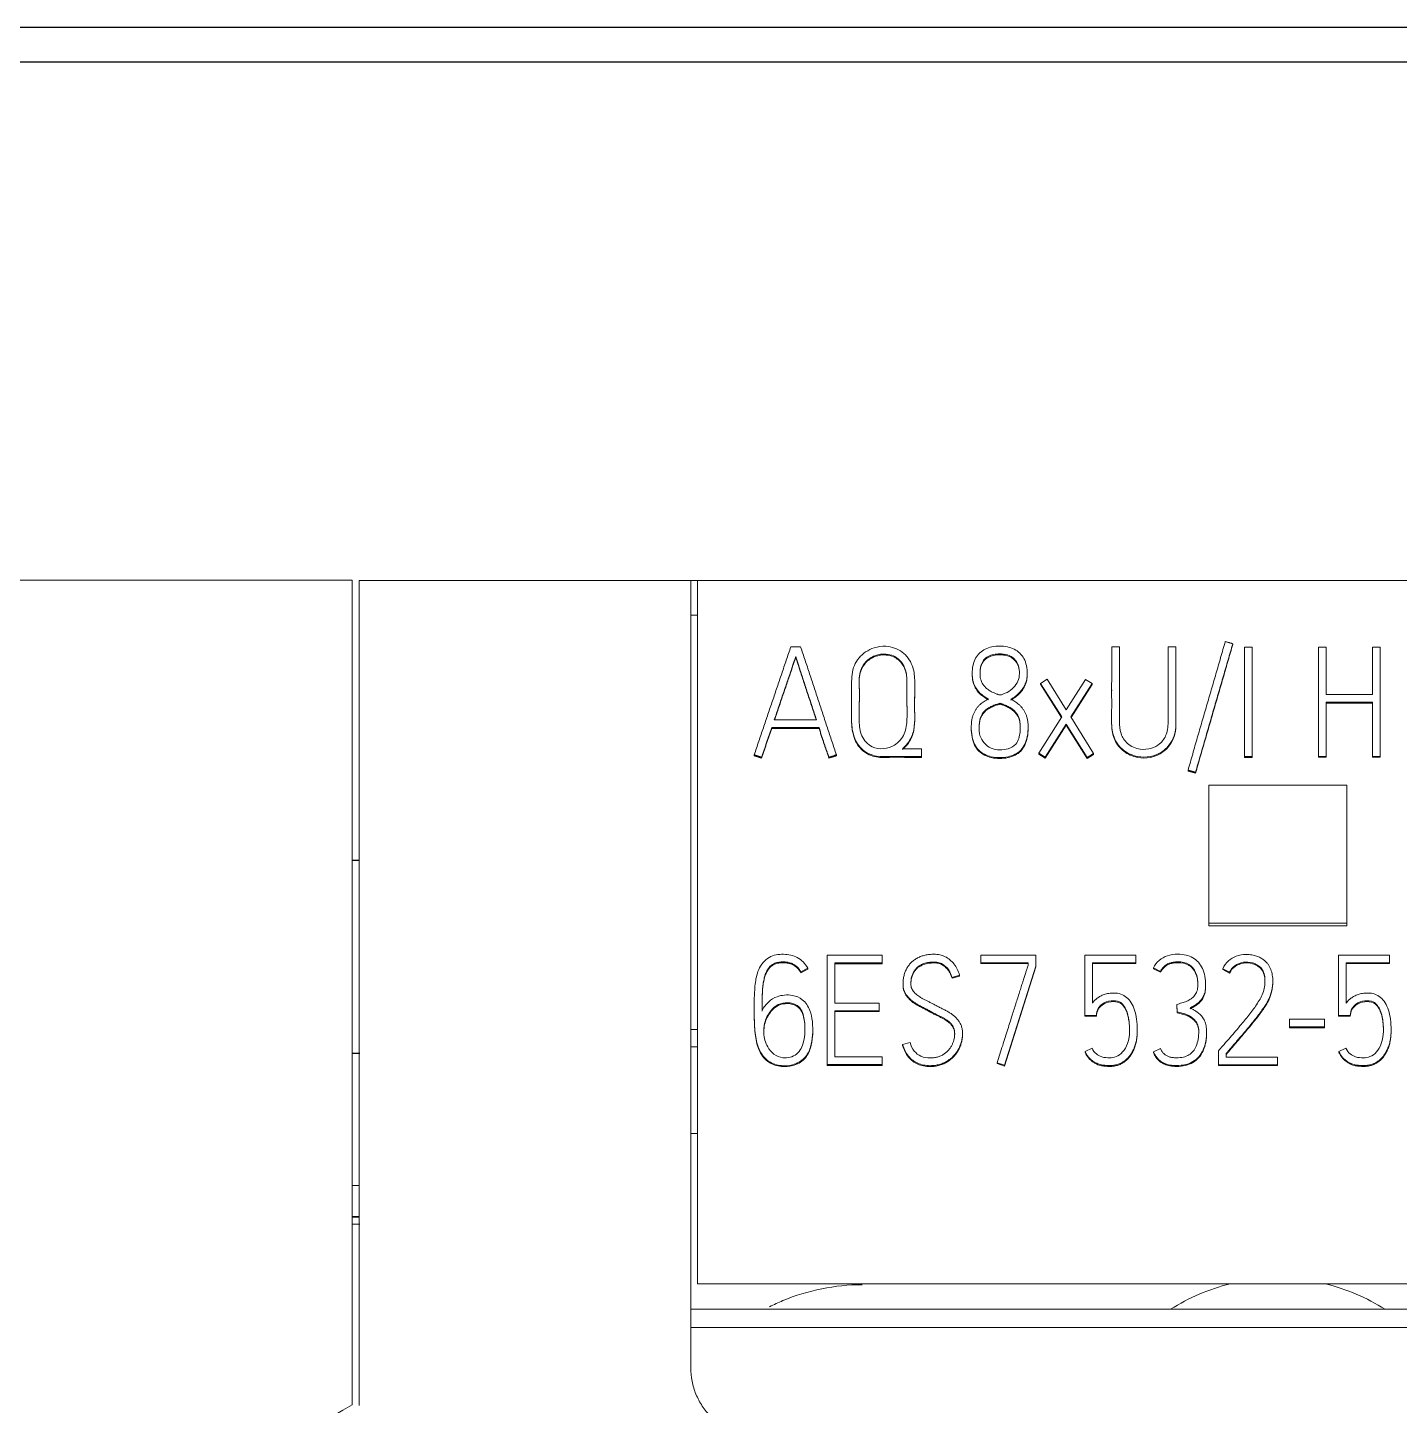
# Model space of a CAD drawing. Header units: millimetres. Extents: x 1359 to 3577, y 1333 to 3557.
# Drawn here: x 2901.07 to 2920.93, y 3318.13 to 3338.08 of the extents above; entities that cross this region are included whole.
import ezdxf

# ---------------------------------------------------------------- set-up
doc = ezdxf.new("R2010")
doc.units = ezdxf.units.MM
doc.set_wipeout_variables(frame=1)
doc.layers.add('000-PI-Oprema', color=30, linetype='Continuous', lineweight=5)
doc.layers.add('002-PI-Kabelska kanalica', color=150, linetype='Continuous')

# ---------------------------------------------------------------- blocks, each defined once
blk = doc.blocks.new('S7-1500 DQ HF - 6ES7522-1BL01-0AB0')
at = {"layer": '000-PI-Oprema', "color": 0, "linetype": 'ByBlock', "lineweight": 0}
blk.add_line((34.9, 138.234), (34.9, 137.784), dxfattribs=at)
for points, knots in [([(34.9, 140.15), (34.9, 140.15), (34.9, 140.138), (34.9, 140.088), (34.9, 139.995), (34.9, 139.854), (34.9, 139.644), (34.9, 139.416), (34.9, 139.192), (34.9, 138.997), (34.9, 138.865), (34.9, 138.771), (34.9, 138.682), (34.9, 138.596), (34.9, 138.51), (34.9, 138.43), (34.9, 138.333), (34.9, 138.242), (34.9, 138.182), (34.9, 138.147), (34.9, 138.126), (34.9, 138.115), (34.9, 138.111), (34.9, 138.122), (34.9, 138.162), (34.9, 138.206), (34.9, 138.231)], [0, 0, 0, 0, 0.054923, 0.109157, 0.158857, 0.213508, 0.264907, 0.320314, 0.369873, 0.418461, 0.471704, 0.5026, 0.551052, 0.617218, 0.660884, 0.691286, 0.712023, 0.730248, 0.751802, 0.781189, 0.80362, 0.828627, 0.856379, 0.904145, 0.9524, 1, 1, 1, 1]), ([(34.9, 137.784), (34.9, 137.761), (34.9, 137.72), (34.9, 137.681), (34.9, 137.672), (34.9, 137.672), (34.9, 137.672)], [0, 0, 0, 0, 0.351048, 0.67786, 0.983317, 1, 1, 1, 1])]:
    blk.add_open_spline(points, degree=3, knots=knots, dxfattribs=at)
blk.add_wipeout([(0, 147), (34.8, 147), (34.8, 0), (0, 0)])
for p, q in [((34.8, 147), (29.9, 147)), ((34.912, 140.15), (34.8, 140.15)), ((34.912, 140.144), (34.8, 140.144)), ((34.9, 138.234), (34.8, 138.234)), ((34.9, 137.784), (34.8, 137.784)), ((34.8, 137.675), (34.912, 137.675)), ((34.8, 137.672), (34.912, 137.672))]:
    blk.add_line(p, q, dxfattribs=at)
blk.add_open_spline([(34.8, 147), (34.8, 145.915), (34.8, 142.31), (34.8, 138.328), (34.8, 135.43), (34.8, 135.056)], degree=3, knots=[0, 0, 0, 0, 0.272684, 0.906013, 1, 1, 1, 1], dxfattribs=at)
blk.add_open_spline([(34.8, 135.056), (33.374, 134.232), (31.948, 133.409), (30.522, 132.586)], degree=3, dxfattribs=at)
blk = doc.blocks.new('S7-1500 AQ HF - 6ES7532-5HF00-0AB0')
blk.add_wipeout([(0.1, 147), (34.8, 147), (34.8, 0), (0, 0.012)])
at = {"layer": '000-PI-Oprema', "color": 0, "linetype": 'ByBlock', "lineweight": 0}
for p, q in [((5, 147), (0.1, 147)), ((5, 147), (4.9, 147)), ((5, 136.817), (5, 147)), ((29.8, 147), (5, 147)), ((5, 146.5), (4.9, 146.5)), ((11.812, 146.042), (11.812, 146.029)), ((12.748, 146.086), (12.748, 146.073)), ((6.421, 145.901), (6.421, 145.888)), ((13.989, 146.037), (13.989, 144.454)), ((14.099, 146.037), (13.989, 146.037)), ((14.099, 145.35), (14.099, 146.037)), ((14.883, 146.037), (14.77, 146.037)), ((14.77, 146.037), (14.77, 145.35)), ((14.883, 144.454), (14.883, 146.037)), ((8.975, 145.655), (8.975, 145.642)), ((9.772, 145.642), (9.772, 145.655)), ((11.812, 145.808), (11.812, 145.786)), ((8.145, 145.466), (8.145, 145.478)), ((10.061, 145.57), (9.965, 145.511)), ((9.965, 145.511), (10.271, 145.025)), ((9.965, 145.511), (9.965, 145.498)), ((9.965, 145.498), (10.267, 145.018)), ((10.338, 145.128), (10.061, 145.57)), ((10.618, 145.566), (10.338, 145.128)), ((10.402, 145.025), (10.711, 145.507)), ((10.406, 145.018), (10.711, 145.494)), ((10.711, 145.507), (10.618, 145.566)), ((10.711, 145.507), (10.711, 145.494)), ((11.812, 145.602), (11.812, 145.615)), ((7.228, 145.417), (7.228, 145.404)), ((10.995, 145.417), (10.995, 145.404)), ((11.811, 145.356), (11.811, 145.344)), ((14.77, 145.35), (14.099, 145.35)), ((7.229, 145.226), (7.229, 145.239)), ((7.229, 145.101), (7.229, 145.088)), ((14.099, 144.454), (14.099, 145.238)), ((14.099, 145.238), (14.77, 145.238)), ((14.099, 145.225), (14.77, 145.225)), ((14.77, 145.238), (14.77, 144.454)), ((6.073, 144.871), (6.073, 144.858)), ((6.759, 144.871), (6.759, 144.858)), ((8.962, 144.881), (8.962, 144.868)), ((9.786, 144.865), (9.786, 144.878)), ((10.271, 145.025), (9.939, 144.501)), ((10.034, 144.441), (10.336, 144.919)), ((10.034, 144.429), (10.336, 144.906)), ((10.336, 144.919), (10.336, 144.906)), ((10.336, 144.919), (10.638, 144.437)), ((10.336, 144.906), (10.638, 144.424)), ((10.733, 144.494), (10.402, 145.025)), ((10.993, 144.997), (10.993, 144.985)), ((5.82, 144.477), (5.82, 144.464)), ((7.009, 144.477), (7.009, 144.464)), ((8.241, 144.565), (7.966, 144.565)), ((8.241, 144.452), (8.241, 144.565)), ((8.241, 144.452), (8.241, 144.44)), ((9.939, 144.501), (10.034, 144.441)), ((9.939, 144.501), (9.939, 144.488)), ((9.939, 144.488), (10.034, 144.429)), ((10.638, 144.437), (10.733, 144.494)), ((10.638, 144.424), (10.733, 144.481)), ((10.733, 144.494), (10.733, 144.481)), ((12.919, 144.452), (12.919, 144.44)), ((13.03, 144.452), (13.03, 144.44)), ((13.989, 144.454), (13.989, 144.442)), ((13.989, 144.454), (14.099, 144.454)), ((14.099, 144.454), (14.099, 144.442)), ((14.77, 144.454), (14.77, 144.442)), ((14.77, 144.454), (14.883, 144.454)), ((14.883, 144.454), (14.883, 144.442)), ((5.926, 144.441), (5.926, 144.429)), ((6.901, 144.441), (6.901, 144.429)), ((10.034, 144.441), (10.034, 144.429)), ((10.638, 144.437), (10.638, 144.424)), ((12.1, 144.256), (12.1, 144.244)), ((13.989, 144.442), (14.099, 144.442)), ((14.77, 144.442), (14.883, 144.442)), ((12.209, 144.226), (12.209, 144.213)), ((12.4, 144.036), (12.4, 142.037)), ((14.4, 144.036), (12.4, 144.036)), ((14.4, 142.037), (14.4, 144.036)), ((12.4, 142.037), (12.4, 141.999)), ((12.4, 142.037), (14.4, 142.037)), ((12.4, 141.999), (14.4, 141.999)), ((14.4, 142.037), (14.4, 141.999)), ((6.874, 141.576), (6.874, 139.993)), ((7.671, 141.576), (6.874, 141.576)), ((6.985, 140.882), (6.985, 141.464)), ((6.985, 141.464), (7.671, 141.464)), ((7.671, 141.464), (7.671, 141.576)), ((7.671, 141.464), (7.671, 141.451)), ((9.1, 141.578), (9.1, 141.466)), ((9.899, 141.578), (9.1, 141.578)), ((9.1, 141.466), (9.1, 141.453)), ((9.1, 141.466), (9.788, 141.466)), ((9.1, 141.453), (9.788, 141.453)), ((9.788, 141.466), (9.788, 141.435)), ((9.899, 141.417), (9.899, 141.578)), ((10.604, 141.576), (11.343, 141.576)), ((10.604, 140.704), (10.604, 141.576)), ((10.715, 141.466), (10.715, 140.88)), ((11.343, 141.466), (10.715, 141.466)), ((11.343, 141.453), (10.715, 141.453)), ((11.343, 141.576), (11.343, 141.466)), ((11.343, 141.466), (11.343, 141.453)), ((14.279, 141.576), (15.018, 141.576)), ((14.279, 140.704), (14.279, 141.576)), ((14.39, 141.466), (14.39, 140.88)), ((15.018, 141.466), (14.39, 141.466)), ((15.018, 141.453), (14.39, 141.453)), ((15.018, 141.576), (15.018, 141.466)), ((15.018, 141.466), (15.018, 141.453)), ((6.597, 141.386), (6.495, 141.334)), ((6.597, 141.374), (6.495, 141.321)), ((6.495, 141.334), (6.495, 141.321)), ((6.597, 141.386), (6.597, 141.374)), ((6.985, 141.451), (7.671, 141.451)), ((8.794, 141.285), (8.685, 141.254)), ((8.794, 141.273), (8.685, 141.242)), ((8.685, 141.254), (8.685, 141.242)), ((8.794, 141.285), (8.794, 141.273)), ((9.444, 139.982), (9.899, 141.417)), ((9.444, 139.969), (9.899, 141.405)), ((9.899, 141.417), (9.899, 141.405)), ((11.599, 141.391), (11.599, 141.378)), ((11.599, 141.391), (11.701, 141.34)), ((11.599, 141.378), (11.701, 141.328)), ((11.701, 141.34), (11.701, 141.328)), ((12.602, 141.38), (12.602, 141.367)), ((12.701, 141.329), (12.602, 141.38)), ((12.701, 141.317), (12.602, 141.367)), ((12.701, 141.329), (12.701, 141.317)), ((7.975, 141.165), (7.975, 141.152)), ((12.355, 141.13), (12.355, 141.151)), ((13.327, 141.188), (13.327, 141.2)), ((7.628, 140.882), (6.985, 140.882)), ((7.628, 140.772), (7.628, 140.882)), ((11.938, 140.863), (11.938, 140.85)), ((11.938, 140.863), (11.945, 140.753)), ((5.82, 140.791), (5.82, 140.778)), ((6.985, 140.103), (6.985, 140.772)), ((6.985, 140.772), (7.628, 140.772)), ((6.985, 140.76), (7.628, 140.76)), ((7.628, 140.772), (7.628, 140.76)), ((10.604, 140.704), (10.604, 140.691)), ((10.773, 140.704), (10.604, 140.704)), ((10.773, 140.691), (10.604, 140.691)), ((10.773, 140.704), (10.773, 140.691)), ((11.938, 140.85), (11.945, 140.74)), ((11.945, 140.753), (11.945, 140.74)), ((14.279, 140.704), (14.279, 140.691)), ((14.448, 140.704), (14.279, 140.704)), ((14.448, 140.691), (14.279, 140.691)), ((14.448, 140.704), (14.448, 140.691)), ((4.9, 140.5), (5, 140.5)), ((6.668, 140.488), (6.668, 140.501)), ((11.366, 140.486), (11.366, 140.499)), ((12.369, 140.444), (12.369, 140.465)), ((14.075, 140.651), (13.569, 140.651)), ((13.569, 140.651), (13.569, 140.539)), ((13.569, 140.539), (14.075, 140.539)), ((13.569, 140.539), (13.569, 140.526)), ((13.569, 140.526), (14.075, 140.526)), ((14.075, 140.539), (14.075, 140.651)), ((14.075, 140.539), (14.075, 140.526)), ((15.04, 140.486), (15.04, 140.499)), ((7.968, 140.281), (8.077, 140.312)), ((7.968, 140.281), (7.968, 140.269)), ((8.836, 140.427), (8.836, 140.44)), ((5, 140.25), (4.9, 140.25)), ((7.671, 140.103), (6.985, 140.103)), ((7.671, 139.993), (7.671, 140.103)), ((10.609, 140.182), (10.711, 140.229)), ((10.609, 140.182), (10.609, 140.17)), ((11.701, 140.224), (11.599, 140.178)), ((11.599, 140.178), (11.599, 140.165)), ((12.542, 139.989), (12.542, 140.191)), ((12.653, 140.152), (12.653, 140.099)), ((12.653, 140.099), (13.394, 140.099)), ((13.394, 140.099), (13.394, 139.989)), ((14.284, 140.182), (14.386, 140.229)), ((14.284, 140.182), (14.284, 140.17)), ((6.874, 139.993), (6.874, 139.98)), ((6.874, 139.993), (7.671, 139.993)), ((6.874, 139.98), (7.671, 139.98)), ((7.671, 139.993), (7.671, 139.98)), ((9.337, 140.017), (9.337, 140.005)), ((9.337, 140.017), (9.444, 139.982)), ((9.337, 140.005), (9.444, 139.969)), ((9.444, 139.982), (9.444, 139.969)), ((12.542, 139.989), (12.542, 139.976)), ((13.394, 139.989), (12.542, 139.989)), ((13.394, 139.976), (12.542, 139.976)), ((13.394, 139.989), (13.394, 139.976)), ((5, 138.995), (4.9, 138.995)), ((29.8, 136.817), (5, 136.817)), ((29.9, 136.449), (4.9, 136.449)), ((4.9, 136.185), (4.9, 135.6)), ((29.9, 136.185), (4.9, 136.185))]:
    blk.add_line(p, q, dxfattribs=at)
for start, end in [(103.753, 122.3801), (57.6199, 76.247)]:
    blk.add_arc((13.4, 134), 2.9, start, end, dxfattribs=at)
for points, knots in [([(0.1, 147), (0.1, 145.915), (0.1, 142.31), (0.1, 138.328), (0.1, 135.43), (0.1, 135.056)], [0, 0, 0, 0, 0.272684, 0.906013, 1, 1, 1, 1]), ([(4.9, 147), (4.9, 145.915), (4.9, 142.312), (4.9, 138.706), (4.9, 136.185)], [0, 0, 0, 0, 0.301146, 1, 1, 1, 1]), ([(7.966, 144.565), (8.001, 144.595), (8.073, 144.675), (8.144, 144.841), (8.143, 145.077), (8.141, 145.317), (8.149, 145.562), (8.122, 145.784), (7.976, 145.986), (7.753, 146.063), (7.565, 146.036), (7.394, 145.955), (7.24, 145.775), (7.226, 145.511), (7.23, 145.266), (7.227, 145.01), (7.236, 144.755), (7.374, 144.534), (7.579, 144.443), (7.799, 144.455), (8.015, 144.451), (8.17, 144.452), (8.241, 144.452)], [0, 0, 0, 0, 0.030722, 0.073057, 0.117894, 0.189027, 0.235586, 0.28415, 0.33798, 0.394174, 0.432323, 0.46317, 0.520286, 0.581143, 0.636384, 0.687326, 0.754169, 0.805701, 0.854302, 0.89642, 0.952231, 1, 1, 1, 1]), ([(9.213, 145.284), (9.203, 145.289), (9.184, 145.3), (9.156, 145.318), (9.128, 145.337), (9.101, 145.359), (9.075, 145.384), (9.051, 145.412), (9.03, 145.443), (9.011, 145.478), (8.996, 145.516), (8.984, 145.558), (8.977, 145.604), (8.974, 145.676), (8.982, 145.77), (9.017, 145.874), (9.081, 145.955), (9.164, 146.011), (9.263, 146.044), (9.374, 146.054), (9.484, 146.044), (9.585, 146.01), (9.668, 145.953), (9.731, 145.87), (9.766, 145.764), (9.775, 145.662), (9.768, 145.572), (9.746, 145.501), (9.71, 145.436), (9.663, 145.376), (9.604, 145.323), (9.559, 145.295), (9.535, 145.282)], [0, 0, 0, 0, 0.014556, 0.029567, 0.045073, 0.06094, 0.077119, 0.093748, 0.110887, 0.128668, 0.147296, 0.166948, 0.187898, 0.210413, 0.266348, 0.314631, 0.359149, 0.40325, 0.449199, 0.499993, 0.551851, 0.598383, 0.642757, 0.687636, 0.736493, 0.793087, 0.826472, 0.85944, 0.893283, 0.927929, 0.963171, 1, 1, 1, 1]), ([(10.995, 146.042), (10.995, 145.971), (10.995, 145.815), (10.995, 145.575), (10.994, 145.337), (10.996, 145.12), (10.989, 144.914), (11.019, 144.701), (11.162, 144.526), (11.357, 144.44), (11.554, 144.441), (11.73, 144.51), (11.852, 144.635), (11.923, 144.797), (11.925, 144.987), (11.924, 145.218), (11.925, 145.489), (11.925, 145.753), (11.925, 145.94), (11.925, 146.026), (11.925, 146.042)], [0, 0, 0, 0, 0.056588, 0.12618, 0.193845, 0.248988, 0.301001, 0.361119, 0.417663, 0.475034, 0.525525, 0.571601, 0.623134, 0.662261, 0.7114, 0.774249, 0.84962, 0.929927, 0.98784, 1, 1, 1, 1]), ([(11.812, 146.042), (11.812, 145.999), (11.812, 145.9), (11.812, 145.732), (11.812, 145.511), (11.811, 145.254), (11.813, 144.999), (11.808, 144.778), (11.704, 144.633), (11.565, 144.56), (11.393, 144.546), (11.219, 144.621), (11.113, 144.783), (11.107, 144.954), (11.108, 145.131), (11.108, 145.338), (11.108, 145.592), (11.108, 145.834), (11.108, 145.987), (11.108, 146.042)], [0, 0, 0, 0, 0.037912, 0.088194, 0.15005, 0.235584, 0.316728, 0.37904, 0.427403, 0.467304, 0.515197, 0.575318, 0.625401, 0.679015, 0.724908, 0.783705, 0.863784, 0.951314, 1, 1, 1, 1]), ([(6.421, 145.901), (6.418, 145.892), (6.411, 145.871), (6.398, 145.831), (6.38, 145.777), (6.358, 145.712), (6.333, 145.638), (6.305, 145.556), (6.275, 145.468), (6.243, 145.375), (6.21, 145.278), (6.177, 145.179), (6.144, 145.081), (6.122, 145.015), (6.111, 144.983)], [0, 0, 0, 0, 0.027278, 0.070772, 0.130481, 0.202611, 0.283368, 0.372754, 0.469089, 0.570695, 0.677572, 0.786406, 0.893882, 1, 1, 1, 1]), ([(6.421, 145.888), (6.418, 145.88), (6.411, 145.858), (6.398, 145.818), (6.38, 145.764), (6.358, 145.699), (6.333, 145.625), (6.305, 145.544), (6.275, 145.456), (6.243, 145.363), (6.21, 145.266), (6.177, 145.167), (6.145, 145.072), (6.124, 145.011), (6.115, 144.983)], [0, 0, 0, 0, 0.027661, 0.071766, 0.132313, 0.205456, 0.287346, 0.377986, 0.475674, 0.578706, 0.687084, 0.797446, 0.90643, 1, 1, 1, 1]), ([(6.721, 144.983), (6.71, 145.015), (6.689, 145.081), (6.657, 145.179), (6.625, 145.278), (6.592, 145.375), (6.562, 145.468), (6.533, 145.556), (6.506, 145.638), (6.482, 145.712), (6.461, 145.777), (6.444, 145.831), (6.431, 145.871), (6.424, 145.892), (6.421, 145.901)], [0, 0, 0, 0, 0.106064, 0.213567, 0.322511, 0.429491, 0.5311, 0.627338, 0.716604, 0.797292, 0.869405, 0.929132, 0.972664, 1, 1, 1, 1]), ([(6.717, 144.983), (6.708, 145.011), (6.688, 145.072), (6.657, 145.167), (6.625, 145.266), (6.592, 145.363), (6.562, 145.456), (6.533, 145.544), (6.506, 145.625), (6.482, 145.699), (6.461, 145.764), (6.444, 145.818), (6.431, 145.858), (6.424, 145.88), (6.421, 145.888)], [0, 0, 0, 0, 0.093515, 0.202527, 0.313001, 0.421482, 0.524517, 0.622107, 0.712625, 0.794447, 0.867572, 0.928138, 0.97228, 1, 1, 1, 1]), ([(7.838, 145.908), (7.804, 145.923), (7.713, 145.945), (7.564, 145.923), (7.406, 145.819), (7.324, 145.62), (7.349, 145.402), (7.338, 145.184), (7.336, 144.968), (7.355, 144.744), (7.504, 144.58), (7.693, 144.553), (7.874, 144.612), (8.013, 144.774), (8.036, 144.997), (8.031, 145.214), (8.026, 145.431), (8.038, 145.633), (7.976, 145.809), (7.888, 145.885), (7.838, 145.908)], [0, 0, 0, 0, 0.03125, 0.078125, 0.125, 0.1875, 0.25, 0.3125, 0.375, 0.4375, 0.5, 0.546875, 0.59375, 0.65625, 0.71875, 0.78125, 0.84375, 0.90625, 0.953125, 1, 1, 1, 1]), ([(7.838, 145.895), (7.804, 145.91), (7.713, 145.932), (7.564, 145.91), (7.406, 145.806), (7.324, 145.608), (7.349, 145.389), (7.34, 145.207), (7.338, 145.097), (7.338, 145.06)], [0, 0, 0, 0, 0.090662, 0.226655, 0.362647, 0.543971, 0.725295, 0.906618, 1, 1, 1, 1]), ([(8.023, 145.637), (8.023, 145.637), (8.013, 145.691), (7.976, 145.797), (7.888, 145.872), (7.838, 145.895)], [0, 0, 0, 0, 0.000167, 0.500083, 1, 1, 1, 1]), ([(9.373, 145.343), (9.378, 145.343), (9.398, 145.343), (9.432, 145.363), (9.5, 145.383), (9.576, 145.448), (9.646, 145.537), (9.664, 145.657), (9.651, 145.789), (9.562, 145.907), (9.447, 145.935), (9.361, 145.94), (9.285, 145.933), (9.202, 145.905), (9.134, 145.849), (9.095, 145.759), (9.087, 145.673), (9.092, 145.588), (9.116, 145.514), (9.163, 145.453), (9.216, 145.412), (9.258, 145.388), (9.297, 145.371), (9.324, 145.36), (9.351, 145.351), (9.364, 145.345), (9.373, 145.343)], [0, 0, 0, 0, 0.007812, 0.03125, 0.0625, 0.125, 0.1875, 0.25, 0.3125, 0.40625, 0.46875, 0.5, 0.546875, 0.59375, 0.640625, 0.6875, 0.75, 0.78125, 0.828125, 0.875, 0.90625, 0.9375, 0.953125, 0.976562, 0.984375, 1, 1, 1, 1]), ([(9.66, 145.654), (9.66, 145.689), (9.649, 145.78), (9.562, 145.894), (9.447, 145.922), (9.361, 145.927), (9.285, 145.92), (9.202, 145.892), (9.134, 145.836), (9.095, 145.747), (9.089, 145.682), (9.089, 145.645)], [0, 0, 0, 0, 0.114744, 0.30519, 0.432154, 0.495636, 0.590859, 0.686082, 0.781305, 0.876528, 1, 1, 1, 1]), ([(9.213, 145.272), (9.203, 145.277), (9.184, 145.287), (9.156, 145.305), (9.128, 145.324), (9.101, 145.346), (9.075, 145.371), (9.051, 145.399), (9.03, 145.43), (9.011, 145.465), (8.996, 145.503), (8.984, 145.545), (8.977, 145.591), (8.975, 145.624), (8.975, 145.643), (8.975, 145.645)], [0, 0, 0, 0, 0.068397, 0.138937, 0.211797, 0.286356, 0.362379, 0.440519, 0.521055, 0.604608, 0.692141, 0.784485, 0.882929, 0.988726, 1, 1, 1, 1]), ([(9.772, 145.645), (9.772, 145.641), (9.772, 145.612), (9.768, 145.559), (9.746, 145.489), (9.71, 145.423), (9.663, 145.363), (9.604, 145.311), (9.559, 145.282), (9.535, 145.269)], [0, 0, 0, 0, 0.025577, 0.182798, 0.338056, 0.497434, 0.660595, 0.826558, 1, 1, 1, 1]), ([(7.966, 144.552), (8.001, 144.583), (8.073, 144.662), (8.144, 144.829), (8.143, 145.065), (8.141, 145.277), (8.145, 145.424), (8.145, 145.466)], [0, 0, 0, 0, 0.141352, 0.336137, 0.542432, 0.869714, 1, 1, 1, 1]), ([(10.993, 144.985), (10.993, 144.96), (10.995, 144.861), (11.019, 144.688), (11.162, 144.513), (11.357, 144.427), (11.554, 144.428), (11.73, 144.497), (11.852, 144.623), (11.923, 144.785), (11.925, 144.974), (11.924, 145.205), (11.925, 145.414), (11.925, 145.544), (11.925, 145.581)], [0, 0, 0, 0, 0.033223, 0.13371, 0.228223, 0.324119, 0.408514, 0.48553, 0.571667, 0.637068, 0.719204, 0.824256, 0.950238, 1, 1, 1, 1]), ([(8.033, 145.076), (8.033, 145.118), (8.031, 145.214), (8.029, 145.31), (8.029, 145.365)], [0, 0, 0, 0, 0.434872, 1, 1, 1, 1]), ([(9.535, 145.282), (9.545, 145.277), (9.565, 145.266), (9.594, 145.248), (9.624, 145.228), (9.653, 145.205), (9.68, 145.178), (9.705, 145.148), (9.728, 145.114), (9.748, 145.076), (9.764, 145.034), (9.777, 144.988), (9.784, 144.937), (9.787, 144.855), (9.779, 144.749), (9.745, 144.631), (9.683, 144.54), (9.596, 144.479), (9.491, 144.443), (9.373, 144.434), (9.256, 144.443), (9.151, 144.479), (9.065, 144.54), (9.002, 144.631), (8.968, 144.75), (8.961, 144.856), (8.964, 144.939), (8.97, 144.99), (8.982, 145.035), (8.998, 145.076), (9.016, 145.114), (9.038, 145.148), (9.062, 145.179), (9.089, 145.206), (9.118, 145.23), (9.149, 145.25), (9.18, 145.269), (9.202, 145.279), (9.213, 145.284)], [0, 0, 0, 0, 0.013971, 0.028402, 0.043336, 0.058719, 0.0746, 0.091138, 0.108303, 0.126121, 0.144793, 0.164595, 0.185892, 0.208937, 0.268471, 0.31829, 0.36183, 0.40395, 0.448807, 0.499659, 0.550001, 0.594568, 0.636606, 0.68023, 0.730342, 0.790387, 0.813379, 0.834502, 0.85399, 0.872294, 0.889768, 0.906584, 0.922873, 0.938755, 0.95442, 0.969879, 0.985049, 1, 1, 1, 1]), ([(7.229, 145.088), (7.229, 145.066), (7.229, 144.944), (7.236, 144.743), (7.374, 144.522), (7.579, 144.431), (7.799, 144.443), (8.015, 144.439), (8.17, 144.44), (8.241, 144.44)], [0, 0, 0, 0, 0.046272, 0.250159, 0.407342, 0.555587, 0.684055, 0.854294, 1, 1, 1, 1]), ([(9.381, 145.222), (9.378, 145.222), (9.373, 145.223), (9.358, 145.216), (9.33, 145.212), (9.286, 145.19), (9.223, 145.168), (9.144, 145.111), (9.083, 145.008), (9.074, 144.884), (9.078, 144.752), (9.145, 144.644), (9.245, 144.561), (9.374, 144.545), (9.5, 144.556), (9.608, 144.616), (9.655, 144.713), (9.669, 144.795), (9.673, 144.868), (9.671, 144.936), (9.659, 144.998), (9.634, 145.056), (9.601, 145.103), (9.561, 145.137), (9.526, 145.16), (9.498, 145.176), (9.472, 145.188), (9.448, 145.198), (9.428, 145.206), (9.411, 145.212), (9.396, 145.216), (9.386, 145.221), (9.381, 145.222)], [0, 0, 0, 0, 0.003906, 0.007812, 0.023438, 0.046875, 0.078125, 0.125, 0.1875, 0.25, 0.3125, 0.375, 0.4375, 0.5, 0.5625, 0.625, 0.671875, 0.71875, 0.75, 0.78125, 0.820312, 0.84375, 0.875, 0.90625, 0.921875, 0.9375, 0.953125, 0.964844, 0.976562, 0.984375, 0.992188, 1, 1, 1, 1]), ([(9.381, 145.209), (9.378, 145.209), (9.373, 145.21), (9.358, 145.203), (9.33, 145.2), (9.286, 145.177), (9.223, 145.155), (9.144, 145.098), (9.083, 144.995), (9.077, 144.907), (9.076, 144.858), (9.076, 144.852)], [0, 0, 0, 0, 0.015104, 0.030208, 0.090623, 0.181247, 0.302078, 0.483325, 0.724988, 0.966651, 1, 1, 1, 1]), ([(9.672, 144.866), (9.672, 144.884), (9.671, 144.927), (9.659, 144.985), (9.634, 145.043), (9.601, 145.09), (9.561, 145.125), (9.526, 145.148), (9.498, 145.163), (9.472, 145.175), (9.448, 145.186), (9.428, 145.193), (9.411, 145.199), (9.396, 145.204), (9.386, 145.208), (9.381, 145.209)], [0, 0, 0, 0, 0.106174, 0.265786, 0.361553, 0.489242, 0.616932, 0.680776, 0.744621, 0.808466, 0.856349, 0.904233, 0.936155, 0.968078, 1, 1, 1, 1]), ([(6.901, 144.441), (6.897, 144.454), (6.888, 144.482), (6.874, 144.523), (6.859, 144.565), (6.844, 144.609), (6.829, 144.653), (6.812, 144.702), (6.795, 144.755), (6.777, 144.812), (6.765, 144.851), (6.759, 144.871)], [0, 0, 0, 0, 0.091427, 0.189007, 0.292759, 0.387174, 0.491688, 0.606301, 0.72982, 0.861052, 1, 1, 1, 1]), ([(6.901, 144.429), (6.897, 144.442), (6.888, 144.469), (6.874, 144.511), (6.859, 144.553), (6.844, 144.596), (6.829, 144.641), (6.812, 144.69), (6.795, 144.742), (6.777, 144.799), (6.765, 144.838), (6.759, 144.858)], [0, 0, 0, 0, 0.091427, 0.189007, 0.292759, 0.387174, 0.491688, 0.606301, 0.72982, 0.861052, 1, 1, 1, 1]), ([(9.786, 144.864), (9.785, 144.819), (9.779, 144.734), (9.745, 144.618), (9.683, 144.527), (9.596, 144.466), (9.491, 144.43), (9.373, 144.421), (9.256, 144.43), (9.151, 144.466), (9.065, 144.528), (9.002, 144.619), (8.969, 144.735), (8.962, 144.821), (8.962, 144.866)], [0, 0, 0, 0, 0.098032, 0.184613, 0.260281, 0.333482, 0.411438, 0.499815, 0.587305, 0.664757, 0.737815, 0.813629, 0.90072, 1, 1, 1, 1]), ([(5.933, 140.777), (5.959, 140.825), (6.02, 140.902), (6.138, 140.979), (6.261, 141.001), (6.389, 141), (6.537, 140.937), (6.633, 140.787), (6.668, 140.605), (6.67, 140.424), (6.644, 140.241), (6.558, 140.07), (6.39, 139.978), (6.205, 139.968), (6.017, 140.022), (5.88, 140.199), (5.829, 140.428), (5.819, 140.675), (5.819, 140.92), (5.829, 141.151), (5.868, 141.376), (6.018, 141.565), (6.242, 141.603), (6.459, 141.556), (6.556, 141.456), (6.597, 141.386)], [0, 0, 0, 0, 0.03564, 0.067865, 0.092923, 0.119268, 0.154068, 0.197126, 0.234707, 0.279879, 0.320329, 0.360962, 0.405677, 0.442102, 0.485709, 0.532505, 0.586175, 0.644312, 0.701767, 0.753421, 0.803151, 0.856352, 0.904259, 0.950465, 1, 1, 1, 1]), ([(6.495, 141.334), (6.487, 141.349), (6.469, 141.378), (6.434, 141.414), (6.393, 141.443), (6.346, 141.464), (6.295, 141.476), (6.237, 141.48), (6.177, 141.476), (6.119, 141.461), (6.071, 141.434), (6.032, 141.396), (6.001, 141.349), (5.978, 141.292), (5.96, 141.227), (5.947, 141.154), (5.94, 141.071), (5.936, 140.98), (5.934, 140.881), (5.933, 140.813), (5.933, 140.777)], [0, 0, 0, 0, 0.043481, 0.085549, 0.127923, 0.170971, 0.214845, 0.260884, 0.317917, 0.367656, 0.41257, 0.456833, 0.503792, 0.555243, 0.612421, 0.675966, 0.746378, 0.823872, 0.908402, 1, 1, 1, 1]), ([(6.495, 141.321), (6.487, 141.336), (6.469, 141.365), (6.434, 141.402), (6.393, 141.43), (6.346, 141.451), (6.295, 141.464), (6.237, 141.468), (6.177, 141.463), (6.119, 141.448), (6.071, 141.421), (6.032, 141.383), (6.001, 141.336), (5.978, 141.28), (5.96, 141.215), (5.947, 141.141), (5.94, 141.058), (5.936, 140.968), (5.934, 140.869), (5.933, 140.8), (5.933, 140.764)], [0, 0, 0, 0, 0.043481, 0.085549, 0.127923, 0.170971, 0.214845, 0.260884, 0.317917, 0.367656, 0.41257, 0.456833, 0.503792, 0.555243, 0.612421, 0.675966, 0.746378, 0.823872, 0.908402, 1, 1, 1, 1]), ([(8.685, 141.254), (8.683, 141.262), (8.678, 141.277), (8.668, 141.3), (8.657, 141.324), (8.643, 141.349), (8.627, 141.374), (8.607, 141.397), (8.585, 141.419), (8.559, 141.438), (8.531, 141.455), (8.498, 141.468), (8.462, 141.475), (8.427, 141.477), (8.394, 141.476), (8.362, 141.473), (8.327, 141.468), (8.289, 141.46), (8.252, 141.446), (8.216, 141.427), (8.181, 141.401), (8.151, 141.369), (8.124, 141.33), (8.102, 141.282), (8.09, 141.225), (8.087, 141.172), (8.09, 141.126), (8.098, 141.093), (8.114, 141.063), (8.134, 141.037), (8.158, 141.013), (8.187, 140.991), (8.219, 140.97), (8.254, 140.949), (8.293, 140.929), (8.333, 140.909), (8.375, 140.887), (8.42, 140.864), (8.467, 140.839), (8.517, 140.813), (8.566, 140.789), (8.614, 140.764), (8.659, 140.737), (8.7, 140.707), (8.738, 140.675), (8.771, 140.637), (8.799, 140.597), (8.821, 140.55), (8.833, 140.497), (8.837, 140.44), (8.833, 140.383), (8.822, 140.326), (8.805, 140.27), (8.78, 140.216), (8.749, 140.167), (8.712, 140.121), (8.669, 140.08), (8.619, 140.045), (8.564, 140.015), (8.503, 139.992), (8.437, 139.978), (8.359, 139.974), (8.274, 139.981), (8.187, 140.007), (8.112, 140.051), (8.049, 140.113), (8, 140.191), (7.977, 140.25), (7.968, 140.281)], [0, 0, 0, 0, 0.006902, 0.014527, 0.0229, 0.03171, 0.040697, 0.049939, 0.059406, 0.069126, 0.079243, 0.089792, 0.100957, 0.11302, 0.121351, 0.131067, 0.142193, 0.154038, 0.166072, 0.178522, 0.191399, 0.204849, 0.219214, 0.234859, 0.25249, 0.272668, 0.283841, 0.294211, 0.304173, 0.314215, 0.324636, 0.335605, 0.347264, 0.35967, 0.372854, 0.386723, 0.401163, 0.416176, 0.433071, 0.449927, 0.466747, 0.483271, 0.499286, 0.514866, 0.530063, 0.545048, 0.560066, 0.575472, 0.591898, 0.609868, 0.627376, 0.645005, 0.66302, 0.681094, 0.698922, 0.71679, 0.734853, 0.753306, 0.772468, 0.792214, 0.812556, 0.833938, 0.86301, 0.889874, 0.915888, 0.942166, 0.969784, 1, 1, 1, 1]), ([(8.077, 140.312), (8.086, 140.267), (8.125, 140.185), (8.233, 140.1), (8.343, 140.085), (8.428, 140.09), (8.484, 140.102), (8.533, 140.122), (8.575, 140.149), (8.612, 140.179), (8.643, 140.212), (8.669, 140.249), (8.689, 140.287), (8.704, 140.327), (8.714, 140.366), (8.721, 140.404), (8.723, 140.443), (8.721, 140.482), (8.711, 140.52), (8.694, 140.554), (8.671, 140.583), (8.644, 140.61), (8.612, 140.635), (8.577, 140.657), (8.539, 140.679), (8.498, 140.699), (8.454, 140.719), (8.41, 140.742), (8.364, 140.766), (8.318, 140.792), (8.271, 140.817), (8.225, 140.84), (8.18, 140.864), (8.138, 140.891), (8.099, 140.919), (8.064, 140.95), (8.034, 140.984), (8.008, 141.021), (7.988, 141.063), (7.977, 141.11), (7.974, 141.165), (7.977, 141.224), (7.987, 141.283), (8.005, 141.338), (8.03, 141.388), (8.06, 141.434), (8.096, 141.474), (8.138, 141.509), (8.185, 141.538), (8.238, 141.561), (8.296, 141.577), (8.358, 141.587), (8.429, 141.591), (8.507, 141.584), (8.586, 141.557), (8.655, 141.512), (8.715, 141.45), (8.762, 141.374), (8.784, 141.316), (8.794, 141.285)], [0, 0, 0, 0, 0.042395, 0.079774, 0.121236, 0.140075, 0.157254, 0.173247, 0.188397, 0.202796, 0.216711, 0.230265, 0.243508, 0.256652, 0.269293, 0.280934, 0.291684, 0.304893, 0.316879, 0.328106, 0.339273, 0.350814, 0.362909, 0.375637, 0.388999, 0.403044, 0.417696, 0.432849, 0.448511, 0.464937, 0.481153, 0.497163, 0.51278, 0.527863, 0.542482, 0.556645, 0.570443, 0.584077, 0.597961, 0.612786, 0.629037, 0.64828, 0.666584, 0.684253, 0.701354, 0.717933, 0.734308, 0.750738, 0.767515, 0.784992, 0.803232, 0.822275, 0.842375, 0.868294, 0.892965, 0.917787, 0.943448, 0.970498, 1, 1, 1, 1]), ([(8.685, 141.242), (8.683, 141.249), (8.678, 141.264), (8.668, 141.287), (8.657, 141.312), (8.643, 141.337), (8.627, 141.361), (8.607, 141.384), (8.585, 141.406), (8.559, 141.425), (8.531, 141.442), (8.498, 141.455), (8.462, 141.463), (8.427, 141.465), (8.394, 141.463), (8.362, 141.46), (8.327, 141.456), (8.289, 141.448), (8.252, 141.433), (8.216, 141.414), (8.181, 141.389), (8.151, 141.356), (8.124, 141.317), (8.102, 141.27), (8.091, 141.215), (8.088, 141.176), (8.088, 141.157)], [0, 0, 0, 0, 0.025535, 0.053746, 0.084726, 0.117324, 0.150572, 0.184768, 0.219795, 0.255756, 0.293187, 0.332218, 0.373527, 0.418158, 0.448979, 0.484928, 0.526094, 0.569916, 0.614442, 0.660505, 0.708148, 0.757909, 0.811058, 0.868941, 0.934177, 1, 1, 1, 1]), ([(12.129, 140.812), (12.138, 140.816), (12.156, 140.826), (12.182, 140.841), (12.209, 140.857), (12.235, 140.875), (12.26, 140.896), (12.283, 140.92), (12.304, 140.946), (12.321, 140.976), (12.336, 141.01), (12.348, 141.048), (12.354, 141.091), (12.357, 141.166), (12.349, 141.267), (12.315, 141.382), (12.256, 141.475), (12.173, 141.543), (12.069, 141.582), (11.942, 141.594), (11.804, 141.578), (11.675, 141.507), (11.618, 141.434), (11.599, 141.391)], [0, 0, 0, 0, 0.019459, 0.039301, 0.05955, 0.080105, 0.100989, 0.122386, 0.144292, 0.16684, 0.190353, 0.215738, 0.244087, 0.27581, 0.363621, 0.439823, 0.508996, 0.575574, 0.644592, 0.722009, 0.822031, 0.909956, 1, 1, 1, 1]), ([(11.701, 141.34), (11.705, 141.35), (11.715, 141.367), (11.733, 141.392), (11.752, 141.412), (11.773, 141.429), (11.794, 141.443), (11.816, 141.454), (11.838, 141.462), (11.861, 141.469), (11.885, 141.474), (11.908, 141.477), (11.931, 141.479), (12.001, 141.48), (12.12, 141.461), (12.232, 141.319), (12.245, 141.186), (12.24, 141.094), (12.231, 141.053), (12.216, 141.019), (12.195, 140.99), (12.171, 140.964), (12.144, 140.942), (12.113, 140.924), (12.081, 140.908), (12.046, 140.895), (12.01, 140.884), (11.974, 140.873), (11.95, 140.866), (11.938, 140.863)], [0, 0, 0, 0, 0.025161, 0.048595, 0.070641, 0.091589, 0.111603, 0.13094, 0.14993, 0.168791, 0.187661, 0.206323, 0.224495, 0.242226, 0.372375, 0.490579, 0.643633, 0.679942, 0.712328, 0.741834, 0.769901, 0.797396, 0.824894, 0.852838, 0.881452, 0.911007, 0.940973, 0.970636, 1, 1, 1, 1]), ([(11.701, 141.328), (11.705, 141.337), (11.715, 141.355), (11.733, 141.379), (11.752, 141.399), (11.773, 141.416), (11.794, 141.43), (11.816, 141.441), (11.838, 141.45), (11.861, 141.456), (11.885, 141.461), (11.908, 141.464), (11.931, 141.466), (12.001, 141.468), (12.12, 141.448), (12.229, 141.311), (12.242, 141.2), (12.242, 141.141)], [0, 0, 0, 0, 0.039855, 0.076975, 0.111896, 0.145077, 0.176779, 0.207409, 0.237489, 0.267365, 0.297255, 0.326816, 0.355601, 0.383686, 0.589842, 0.777078, 1, 1, 1, 1]), ([(12.542, 140.191), (12.561, 140.214), (12.61, 140.27), (12.686, 140.356), (12.77, 140.454), (12.868, 140.569), (12.98, 140.703), (13.094, 140.858), (13.195, 141.022), (13.226, 141.207), (13.188, 141.39), (13.043, 141.474), (12.902, 141.481), (12.774, 141.435), (12.722, 141.37), (12.701, 141.329)], [0, 0, 0, 0, 0.045359, 0.114131, 0.17535, 0.242134, 0.346278, 0.440872, 0.537641, 0.636505, 0.724648, 0.804409, 0.869967, 0.936574, 1, 1, 1, 1]), ([(12.602, 141.38), (12.621, 141.423), (12.677, 141.498), (12.799, 141.572), (12.907, 141.586), (12.983, 141.584), (13.022, 141.579), (13.058, 141.572), (13.091, 141.562), (13.121, 141.551), (13.148, 141.539), (13.173, 141.525), (13.195, 141.51), (13.214, 141.494), (13.231, 141.477), (13.245, 141.46), (13.263, 141.438), (13.282, 141.408), (13.3, 141.369), (13.312, 141.328), (13.321, 141.286), (13.326, 141.244), (13.328, 141.203), (13.326, 141.164), (13.323, 141.126), (13.318, 141.09), (13.31, 141.054), (13.301, 141.02), (13.287, 140.981), (13.268, 140.935), (13.238, 140.88), (13.201, 140.822), (13.157, 140.76), (13.108, 140.694), (13.053, 140.624), (12.994, 140.552), (12.931, 140.476), (12.864, 140.398), (12.795, 140.318), (12.724, 140.235), (12.677, 140.18), (12.653, 140.152)], [0, 0, 0, 0, 0.061339, 0.118477, 0.180647, 0.199061, 0.216082, 0.231833, 0.246526, 0.260308, 0.273254, 0.285426, 0.29689, 0.307753, 0.31802, 0.327627, 0.336606, 0.355189, 0.37361, 0.392165, 0.410785, 0.42927, 0.447741, 0.464235, 0.480574, 0.496814, 0.51268, 0.527892, 0.542508, 0.566365, 0.593275, 0.623397, 0.656474, 0.692185, 0.730563, 0.771282, 0.814001, 0.858722, 0.904903, 0.951996, 1, 1, 1, 1]), ([(13.214, 141.186), (13.214, 141.191), (13.213, 141.256), (13.188, 141.378), (13.043, 141.461), (12.902, 141.468), (12.774, 141.423), (12.722, 141.357), (12.701, 141.317)], [0, 0, 0, 0, 0.023108, 0.259992, 0.474349, 0.650538, 0.829542, 1, 1, 1, 1]), ([(9.788, 141.435), (9.787, 141.432), (9.783, 141.421), (9.775, 141.399), (9.764, 141.365), (9.75, 141.32), (9.733, 141.266), (9.713, 141.204), (9.69, 141.134), (9.666, 141.058), (9.641, 140.977), (9.614, 140.893), (9.587, 140.807), (9.545, 140.677), (9.489, 140.497), (9.415, 140.263), (9.364, 140.101), (9.337, 140.017)], [0, 0, 0, 0, 0.006664, 0.022274, 0.046836, 0.07897, 0.117297, 0.161819, 0.211415, 0.264968, 0.322476, 0.382404, 0.443215, 0.50491, 0.65714, 0.82217, 1, 1, 1, 1]), ([(8.723, 140.429), (8.722, 140.443), (8.72, 140.47), (8.711, 140.508), (8.694, 140.541), (8.671, 140.57), (8.644, 140.597), (8.612, 140.622), (8.577, 140.645), (8.539, 140.666), (8.498, 140.686), (8.454, 140.707), (8.41, 140.729), (8.364, 140.753), (8.318, 140.779), (8.271, 140.804), (8.225, 140.828), (8.18, 140.851), (8.138, 140.878), (8.099, 140.906), (8.064, 140.937), (8.034, 140.971), (8.008, 141.008), (7.988, 141.05), (7.977, 141.098), (7.975, 141.135), (7.975, 141.155), (7.975, 141.158)], [0, 0, 0, 0, 0.037363, 0.072654, 0.105707, 0.138586, 0.172568, 0.20818, 0.245654, 0.284995, 0.326348, 0.369486, 0.414101, 0.460216, 0.508578, 0.556324, 0.603462, 0.649443, 0.693851, 0.736893, 0.778592, 0.819218, 0.85936, 0.900239, 0.943889, 0.991738, 1, 1, 1, 1]), ([(12.129, 140.799), (12.138, 140.804), (12.156, 140.813), (12.182, 140.828), (12.209, 140.844), (12.235, 140.862), (12.26, 140.883), (12.283, 140.907), (12.304, 140.934), (12.321, 140.964), (12.336, 140.997), (12.348, 141.035), (12.354, 141.078), (12.355, 141.109), (12.355, 141.126), (12.355, 141.127)], [0, 0, 0, 0, 0.070239, 0.141859, 0.214947, 0.289138, 0.36452, 0.44175, 0.520823, 0.60221, 0.68708, 0.778706, 0.881031, 0.995537, 1, 1, 1, 1]), ([(13.327, 141.189), (13.327, 141.189), (13.327, 141.176), (13.326, 141.151), (13.323, 141.114), (13.318, 141.077), (13.31, 141.041), (13.301, 141.007), (13.287, 140.969), (13.268, 140.922), (13.238, 140.868), (13.201, 140.809), (13.157, 140.747), (13.108, 140.681), (13.053, 140.612), (12.994, 140.539), (12.931, 140.464), (12.864, 140.386), (12.795, 140.305), (12.724, 140.223), (12.677, 140.167), (12.653, 140.139)], [0, 0, 0, 0, 0.000351, 0.030208, 0.059783, 0.089178, 0.117897, 0.145433, 0.17189, 0.215074, 0.263783, 0.318309, 0.378181, 0.442821, 0.512289, 0.585996, 0.663321, 0.744272, 0.827864, 0.913107, 1, 1, 1, 1]), ([(6.304, 140.887), (6.255, 140.889), (6.162, 140.871), (6.036, 140.759), (5.966, 140.609), (5.951, 140.423), (5.992, 140.262), (6.099, 140.134), (6.255, 140.068), (6.456, 140.12), (6.54, 140.303), (6.558, 140.485), (6.552, 140.668), (6.482, 140.854), (6.353, 140.885), (6.304, 140.887)], [0, 0, 0, 0, 0.0625, 0.125, 0.21875, 0.28125, 0.375, 0.4375, 0.5, 0.59375, 0.6875, 0.75, 0.84375, 0.9375, 1, 1, 1, 1]), ([(6.304, 140.874), (6.255, 140.876), (6.162, 140.859), (6.036, 140.746), (5.97, 140.605), (5.959, 140.499), (5.959, 140.462)], [0, 0, 0, 0, 0.232842, 0.465685, 0.814948, 1, 1, 1, 1]), ([(6.554, 140.501), (6.555, 140.552), (6.545, 140.673), (6.482, 140.841), (6.353, 140.872), (6.304, 140.874)], [0, 0, 0, 0, 0.310868, 0.724347, 1, 1, 1, 1]), ([(10.715, 140.88), (10.72, 140.887), (10.73, 140.899), (10.746, 140.918), (10.764, 140.936), (10.784, 140.953), (10.807, 140.968), (10.831, 140.983), (10.858, 140.996), (10.887, 141.007), (10.919, 141.016), (10.954, 141.023), (10.991, 141.027), (11.05, 141.029), (11.129, 141.019), (11.217, 140.968), (11.285, 140.886), (11.333, 140.777), (11.36, 140.642), (11.367, 140.518), (11.364, 140.416), (11.354, 140.344), (11.337, 140.278), (11.315, 140.218), (11.287, 140.163), (11.255, 140.115), (11.218, 140.073), (11.175, 140.039), (11.129, 140.012), (11.078, 139.992), (11.024, 139.98), (10.98, 139.977), (10.947, 139.978), (10.922, 139.979), (10.894, 139.981), (10.863, 139.984), (10.83, 139.992), (10.796, 140.003), (10.761, 140.018), (10.727, 140.038), (10.693, 140.063), (10.661, 140.096), (10.632, 140.136), (10.616, 140.166), (10.609, 140.182)], [0, 0, 0, 0, 0.010575, 0.021534, 0.032937, 0.044729, 0.056875, 0.069452, 0.0826, 0.096505, 0.111279, 0.126985, 0.143702, 0.161538, 0.205913, 0.248141, 0.293825, 0.346182, 0.40699, 0.478261, 0.512629, 0.544859, 0.575282, 0.604004, 0.631084, 0.6569, 0.681684, 0.705765, 0.729734, 0.753772, 0.778045, 0.803118, 0.812005, 0.822876, 0.835737, 0.849942, 0.864952, 0.880894, 0.897668, 0.915306, 0.934053, 0.954105, 0.975931, 1, 1, 1, 1]), ([(10.711, 140.229), (10.727, 140.195), (10.764, 140.144), (10.858, 140.094), (10.959, 140.086), (11.069, 140.101), (11.166, 140.174), (11.228, 140.292), (11.259, 140.437), (11.252, 140.601), (11.225, 140.767), (11.13, 140.914), (10.978, 140.921), (10.865, 140.884), (10.789, 140.8), (10.774, 140.741), (10.773, 140.704)], [0, 0, 0, 0, 0.059022, 0.110017, 0.175174, 0.228533, 0.294979, 0.374406, 0.452147, 0.547151, 0.653629, 0.744768, 0.81483, 0.893356, 0.941956, 1, 1, 1, 1]), ([(11.255, 140.482), (11.255, 140.515), (11.249, 140.61), (11.225, 140.755), (11.13, 140.902), (10.978, 140.908), (10.865, 140.872), (10.789, 140.787), (10.774, 140.728), (10.773, 140.691)], [0, 0, 0, 0, 0.110862, 0.319923, 0.498869, 0.636431, 0.790612, 0.886035, 1, 1, 1, 1]), ([(14.39, 140.88), (14.395, 140.887), (14.404, 140.899), (14.421, 140.918), (14.439, 140.936), (14.459, 140.953), (14.482, 140.968), (14.506, 140.983), (14.532, 140.996), (14.562, 141.007), (14.594, 141.016), (14.629, 141.023), (14.666, 141.027), (14.725, 141.029), (14.804, 141.019), (14.892, 140.968), (14.96, 140.886), (15.008, 140.777), (15.035, 140.642), (15.042, 140.518), (15.038, 140.416), (15.029, 140.344), (15.012, 140.278), (14.99, 140.218), (14.962, 140.163), (14.93, 140.115), (14.893, 140.073), (14.85, 140.039), (14.804, 140.012), (14.753, 139.992), (14.699, 139.98), (14.655, 139.977), (14.622, 139.978), (14.597, 139.979), (14.569, 139.981), (14.538, 139.984), (14.505, 139.992), (14.47, 140.003), (14.436, 140.018), (14.402, 140.038), (14.368, 140.063), (14.336, 140.096), (14.307, 140.136), (14.291, 140.166), (14.284, 140.182)], [0, 0, 0, 0, 0.010575, 0.021534, 0.032937, 0.044729, 0.056875, 0.069452, 0.0826, 0.096505, 0.111279, 0.126985, 0.143702, 0.161538, 0.205913, 0.248141, 0.293825, 0.346182, 0.40699, 0.478261, 0.512629, 0.544859, 0.575282, 0.604004, 0.631084, 0.6569, 0.681684, 0.705765, 0.729734, 0.753772, 0.778045, 0.803118, 0.812005, 0.822876, 0.835737, 0.849942, 0.864952, 0.880894, 0.897668, 0.915306, 0.934053, 0.954105, 0.975931, 1, 1, 1, 1]), ([(14.386, 140.229), (14.401, 140.195), (14.439, 140.144), (14.533, 140.094), (14.634, 140.086), (14.743, 140.101), (14.841, 140.174), (14.903, 140.292), (14.933, 140.437), (14.927, 140.601), (14.9, 140.767), (14.804, 140.914), (14.653, 140.921), (14.54, 140.884), (14.464, 140.8), (14.449, 140.741), (14.448, 140.704)], [0, 0, 0, 0, 0.059022, 0.110017, 0.175174, 0.228533, 0.294979, 0.374406, 0.452147, 0.547151, 0.653629, 0.744768, 0.81483, 0.893356, 0.941956, 1, 1, 1, 1]), ([(14.93, 140.482), (14.93, 140.515), (14.924, 140.61), (14.9, 140.755), (14.804, 140.902), (14.653, 140.908), (14.54, 140.872), (14.464, 140.787), (14.449, 140.728), (14.448, 140.691)], [0, 0, 0, 0, 0.110862, 0.319923, 0.498869, 0.636431, 0.790612, 0.886035, 1, 1, 1, 1]), ([(6.668, 140.49), (6.668, 140.462), (6.665, 140.374), (6.644, 140.228), (6.558, 140.057), (6.39, 139.966), (6.205, 139.956), (6.017, 140.009), (5.88, 140.186), (5.829, 140.415), (5.821, 140.617), (5.82, 140.74), (5.82, 140.778)], [0, 0, 0, 0, 0.047379, 0.146039, 0.245143, 0.354204, 0.443047, 0.549405, 0.663541, 0.794443, 0.936242, 1, 1, 1, 1]), ([(11.599, 140.178), (11.602, 140.17), (11.61, 140.154), (11.623, 140.13), (11.638, 140.106), (11.656, 140.082), (11.678, 140.061), (11.703, 140.041), (11.731, 140.023), (11.763, 140.008), (11.799, 139.994), (11.839, 139.984), (11.885, 139.979), (11.96, 139.976), (12.06, 139.985), (12.173, 140.028), (12.262, 140.103), (12.326, 140.205), (12.362, 140.331), (12.37, 140.438), (12.368, 140.515), (12.362, 140.554), (12.353, 140.59), (12.34, 140.624), (12.325, 140.654), (12.306, 140.683), (12.284, 140.708), (12.259, 140.732), (12.23, 140.753), (12.198, 140.773), (12.164, 140.793), (12.141, 140.806), (12.129, 140.812)], [0, 0, 0, 0, 0.016308, 0.03331, 0.051065, 0.069403, 0.088334, 0.108132, 0.128912, 0.150812, 0.174077, 0.199384, 0.227539, 0.258836, 0.339488, 0.411171, 0.480216, 0.552248, 0.632093, 0.724403, 0.750895, 0.775618, 0.798835, 0.820921, 0.842207, 0.86296, 0.883743, 0.90511, 0.927322, 0.95053, 0.974743, 1, 1, 1, 1]), ([(11.945, 140.753), (11.957, 140.751), (11.981, 140.746), (12.017, 140.737), (12.052, 140.727), (12.088, 140.713), (12.121, 140.697), (12.153, 140.677), (12.181, 140.654), (12.206, 140.627), (12.228, 140.595), (12.244, 140.56), (12.254, 140.52), (12.257, 140.452), (12.249, 140.363), (12.225, 140.263), (12.181, 140.183), (12.115, 140.127), (12.03, 140.095), (11.948, 140.088), (11.878, 140.092), (11.828, 140.102), (11.786, 140.12), (11.751, 140.147), (11.722, 140.182), (11.707, 140.209), (11.701, 140.224)], [0, 0, 0, 0, 0.02738, 0.055263, 0.083718, 0.112185, 0.140262, 0.168233, 0.196053, 0.223907, 0.252387, 0.281692, 0.312418, 0.345525, 0.437535, 0.514429, 0.579935, 0.641132, 0.706523, 0.782286, 0.825991, 0.863975, 0.897416, 0.929394, 0.963085, 1, 1, 1, 1]), ([(11.945, 140.74), (11.957, 140.738), (11.981, 140.733), (12.017, 140.724), (12.052, 140.714), (12.088, 140.701), (12.121, 140.684), (12.153, 140.665), (12.181, 140.641), (12.206, 140.614), (12.228, 140.583), (12.244, 140.547), (12.254, 140.507), (12.255, 140.475), (12.255, 140.456), (12.255, 140.451)], [0, 0, 0, 0, 0.076955, 0.155321, 0.235296, 0.315307, 0.39422, 0.472835, 0.551025, 0.629313, 0.709358, 0.791722, 0.878079, 0.97113, 1, 1, 1, 1]), ([(11.366, 140.486), (11.366, 140.483), (11.365, 140.455), (11.364, 140.403), (11.354, 140.331), (11.337, 140.265), (11.315, 140.205), (11.287, 140.151), (11.255, 140.102), (11.218, 140.061), (11.175, 140.026), (11.129, 139.999), (11.078, 139.979), (11.024, 139.967), (10.98, 139.965), (10.947, 139.965), (10.922, 139.967), (10.894, 139.968), (10.863, 139.972), (10.83, 139.979), (10.796, 139.99), (10.761, 140.005), (10.727, 140.025), (10.693, 140.051), (10.661, 140.083), (10.632, 140.123), (10.616, 140.154), (10.609, 140.17)], [0, 0, 0, 0, 0.006507, 0.07195, 0.133322, 0.191255, 0.245946, 0.297513, 0.346671, 0.393864, 0.439719, 0.485361, 0.531134, 0.577354, 0.625098, 0.642021, 0.662722, 0.687212, 0.714261, 0.742843, 0.773199, 0.80514, 0.838725, 0.874425, 0.912607, 0.954167, 1, 1, 1, 1]), ([(15.04, 140.486), (15.04, 140.483), (15.04, 140.455), (15.038, 140.403), (15.029, 140.331), (15.012, 140.265), (14.99, 140.205), (14.962, 140.151), (14.93, 140.102), (14.893, 140.061), (14.85, 140.026), (14.804, 139.999), (14.753, 139.979), (14.699, 139.967), (14.655, 139.965), (14.622, 139.965), (14.597, 139.967), (14.569, 139.968), (14.538, 139.972), (14.505, 139.979), (14.47, 139.99), (14.436, 140.005), (14.402, 140.025), (14.368, 140.051), (14.336, 140.083), (14.307, 140.123), (14.291, 140.154), (14.284, 140.17)], [0, 0, 0, 0, 0.006507, 0.07195, 0.133322, 0.191255, 0.245946, 0.297513, 0.346671, 0.393864, 0.439719, 0.485361, 0.531134, 0.577354, 0.625098, 0.642021, 0.662722, 0.687212, 0.714261, 0.742843, 0.773199, 0.80514, 0.838725, 0.874425, 0.912607, 0.954167, 1, 1, 1, 1]), ([(8.836, 140.429), (8.836, 140.428), (8.836, 140.409), (8.833, 140.37), (8.822, 140.313), (8.805, 140.257), (8.78, 140.204), (8.749, 140.154), (8.712, 140.108), (8.669, 140.067), (8.619, 140.032), (8.564, 140.002), (8.503, 139.979), (8.437, 139.966), (8.359, 139.961), (8.274, 139.968), (8.187, 139.994), (8.112, 140.038), (8.049, 140.1), (8, 140.178), (7.977, 140.237), (7.968, 140.269)], [0, 0, 0, 0, 0.001261, 0.046083, 0.091213, 0.137331, 0.183601, 0.229241, 0.274983, 0.321224, 0.368462, 0.417518, 0.468068, 0.520144, 0.574882, 0.649305, 0.718077, 0.784672, 0.851944, 0.922648, 1, 1, 1, 1]), ([(11.599, 140.165), (11.602, 140.157), (11.61, 140.141), (11.623, 140.117), (11.638, 140.093), (11.656, 140.07), (11.678, 140.048), (11.703, 140.028), (11.731, 140.01), (11.763, 139.995), (11.799, 139.982), (11.839, 139.972), (11.885, 139.966), (11.96, 139.963), (12.06, 139.973), (12.173, 140.016), (12.262, 140.09), (12.326, 140.192), (12.361, 140.316), (12.369, 140.405), (12.369, 140.452)], [0, 0, 0, 0, 0.022676, 0.046318, 0.071006, 0.096504, 0.122828, 0.150357, 0.17925, 0.209702, 0.242052, 0.277241, 0.316391, 0.359908, 0.472053, 0.571728, 0.667735, 0.767894, 0.878918, 1, 1, 1, 1]), ([(7.383, 136.804), (6.989, 136.804), (6.526, 136.709), (6.103, 136.517), (6.039, 136.485)], [0, 0, 0, 0, 0.846072, 1, 1, 1, 1]), ([(4.9, 135.6), (4.9, 135.534), (4.907, 135.47), (4.926, 135.374), (4.934, 135.343), (4.953, 135.28), (4.964, 135.249), (5.002, 135.159), (5.032, 135.101), (5.086, 135.02), (5.105, 134.993), (5.147, 134.942), (5.168, 134.917), (5.237, 134.848), (5.288, 134.807), (5.369, 134.752), (5.398, 134.735), (5.456, 134.705), (5.515, 134.677), (5.576, 134.654), (5.623, 134.64), (5.639, 134.635), (5.671, 134.627), (5.687, 134.623), (5.768, 134.607), (5.834, 134.6), (5.9, 134.6)], [0, 0, 0, 0, 0.125, 0.125, 0.1875, 0.1875, 0.25, 0.25, 0.375, 0.375, 0.4375, 0.4375, 0.5, 0.5, 0.625, 0.625, 0.6875, 0.6875, 0.75, 0.8125, 0.8125, 0.84375, 0.84375, 0.875, 0.875, 1, 1, 1, 1])]:
    blk.add_open_spline(points, degree=3, knots=knots, dxfattribs=at)
for points in [[(5.82, 144.477), (6.35, 146.042)], [(6.35, 146.042), (6.492, 146.042)], [(6.492, 146.042), (7.009, 144.477)], [(11.108, 146.042), (10.995, 146.042)], [(11.925, 146.042), (11.812, 146.042)], [(12.639, 146.116), (12.1, 144.256)], [(12.209, 144.226), (12.748, 146.086)], [(12.209, 144.213), (12.748, 146.073)], [(12.748, 146.086), (12.639, 146.116)], [(12.919, 144.452), (12.919, 146.035)], [(12.919, 146.035), (13.03, 146.035)], [(13.03, 146.035), (13.03, 144.452)], [(6.073, 144.871), (5.926, 144.441)], [(6.073, 144.858), (5.926, 144.429)], [(6.759, 144.871), (6.073, 144.871)], [(6.759, 144.858), (6.073, 144.858)], [(6.111, 144.983), (6.721, 144.983)], [(5.926, 144.441), (5.82, 144.477)], [(5.926, 144.429), (5.82, 144.464)], [(7.009, 144.477), (6.901, 144.441)], [(7.009, 144.464), (6.901, 144.429)], [(13.03, 144.452), (12.919, 144.452)], [(12.1, 144.256), (12.209, 144.226)], [(13.03, 144.44), (12.919, 144.44)], [(12.1, 144.244), (12.209, 144.213)]]:
    blk.add_open_spline(points, degree=1, dxfattribs=at)
blk = doc.blocks.new('6ES7590-1AB60-0AA0-montažna za 1500')
for p, q in [((46379.794, 47152.687), (46179.794, 47152.687)), ((46379.794, 47152.187), (46179.794, 47152.187)), ((46379.794, 47140.626), (46179.794, 47140.626)), ((46379.794, 47135.463), (46179.794, 47135.463))]:
    blk.add_line(p, q)

msp = doc.modelspace()

# ---------------------------------------------------------------- block references
msp.add_blockref('6ES7590-1AB60-0AA0-montažna za 1500', (-43423.223, -43814.604))

# ---------------------------------------------------------------- next in the draw order: block references
at = {"layer": '002-PI-Kabelska kanalica', "color": 0, "linetype": 'ByBlock', "lineweight": 0}
msp.add_blockref('S7-1500 AQ HF - 6ES7532-5HF00-0AB0', (2905.771, 3183.076), dxfattribs=at)

# ---------------------------------------------------------------- next in the draw order: block references
msp.add_blockref('S7-1500 DQ HF - 6ES7522-1BL01-0AB0', (2870.971, 3183.083), dxfattribs=at)

doc.saveas('drawing.dxf')
